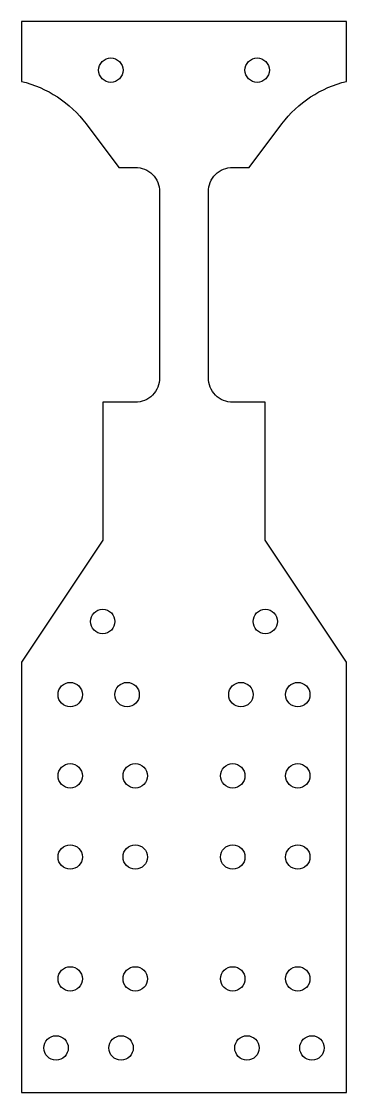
# Model space of a CAD drawing. Header units: millimetres. Extents: x -20 to 20, y -45 to 87.
import ezdxf

# ---------------------------------------------------------------- set-up
doc = ezdxf.new("R2010")
doc.units = ezdxf.units.MM

msp = doc.modelspace()

# ---------------------------------------------------------------- linework, layer by layer
msp.add_lwpolyline([(-8.02, 68.91), (-6, 68.91, -0.414214), (-3, 65.91), (-3, 43, -0.414214), (-6, 40), (-10, 40), (-10, 23), (-20, 8), (-20, -45), (20, -45), (20, 8), (10, 23), (10, 40), (6, 40, -0.414214), (3, 43), (3, 65.91, -0.414214), (6, 68.91), (8.02, 68.91), (12.05, 74.28, -0.175008), (20, 79.5), (20, 86.88), (-20, 86.88), (-20, 79.5, -0.175008), (-12.05, 74.28)], format="xyb", close=True)
for centre in [(-9, 80.88), (9, 80.88), (-10, 13), (10, 13), (-14, 4), (-7, 4), (7, 4), (14, 4), (-14, -6), (-6, -6), (6, -6), (14, -6), (-14, -16), (-6, -16), (6, -16), (14, -16), (-14, -31), (-6, -31), (6, -31), (14, -31), (-15.74, -39.5), (-7.74, -39.5), (7.74, -39.5), (15.74, -39.5)]:
    msp.add_circle(centre, 1.5)

doc.saveas('drawing.dxf')
